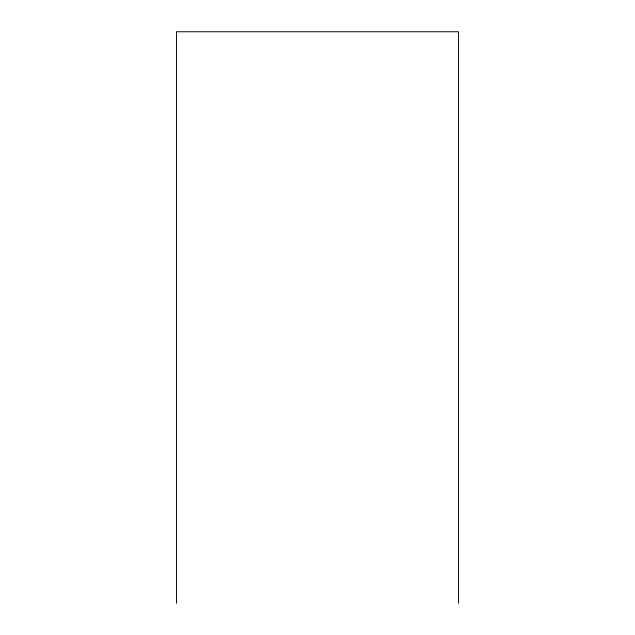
<?xml version="1.0" encoding="UTF-8"?>
<svg xmlns="http://www.w3.org/2000/svg" width="635" height="635" viewBox="0 0 635 635"><rect width="100%" height="100%" fill="white"/><g stroke="black" fill="none" stroke-linecap="round" stroke-linejoin="round"><path stroke-width="0.95" d="M458.462 603.25L458.462 31.75L176.538 31.75L176.538 603.25"/></g></svg>
